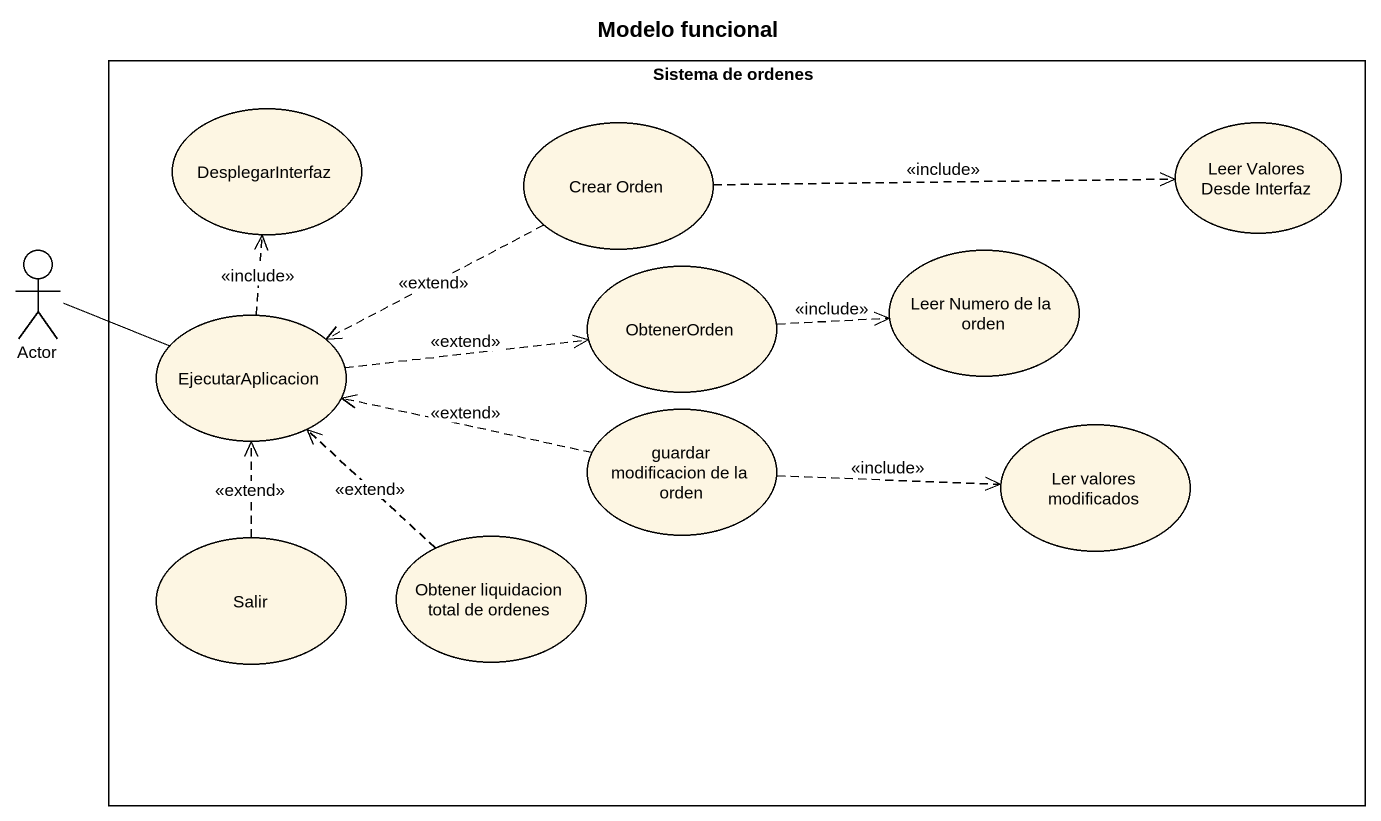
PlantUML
@startuml
title Modelo funcional
rectangle "Sistema de ordenes" as Sistema_de_ordenes {
  usecase DesplegarInterfaz
  usecase "Crear Orden" as Crear_Orden
  usecase "Leer Valores Desde Interfaz" as Leer_Valores_Desde_Interfaz
  usecase EjecutarAplicacion
  usecase ObtenerOrden
  usecase "Leer Numero de la orden" as Leer_Numero_de_la_orden
  usecase "guardar modificacion de la orden" as guardar_modificacion_de_la
  usecase "Ler valores modificados" as Ler_valores_modificados
  usecase Salir
  usecase "Obtener liquidacion total de ordenes" as Obtener_liquidacion_total
}
actor "Actor" as Actor_
Crear_Orden .right.> Leer_Valores_Desde_Interfaz : <<include>>
Crear_Orden .left.> EjecutarAplicacion : <<extend>>
Actor_ -right- EjecutarAplicacion
EjecutarAplicacion .up.> DesplegarInterfaz : <<include>>
EjecutarAplicacion .right.> ObtenerOrden : <<extend>>
ObtenerOrden .right.> Leer_Numero_de_la_orden : <<include>>
guardar_modificacion_de_la .left.> EjecutarAplicacion : <<extend>>
guardar_modificacion_de_la .right.> Ler_valores_modificados : <<include>>
Salir .up.> EjecutarAplicacion : <<extend>>
Obtener_liquidacion_total .up.> EjecutarAplicacion : <<extend>>
@enduml
